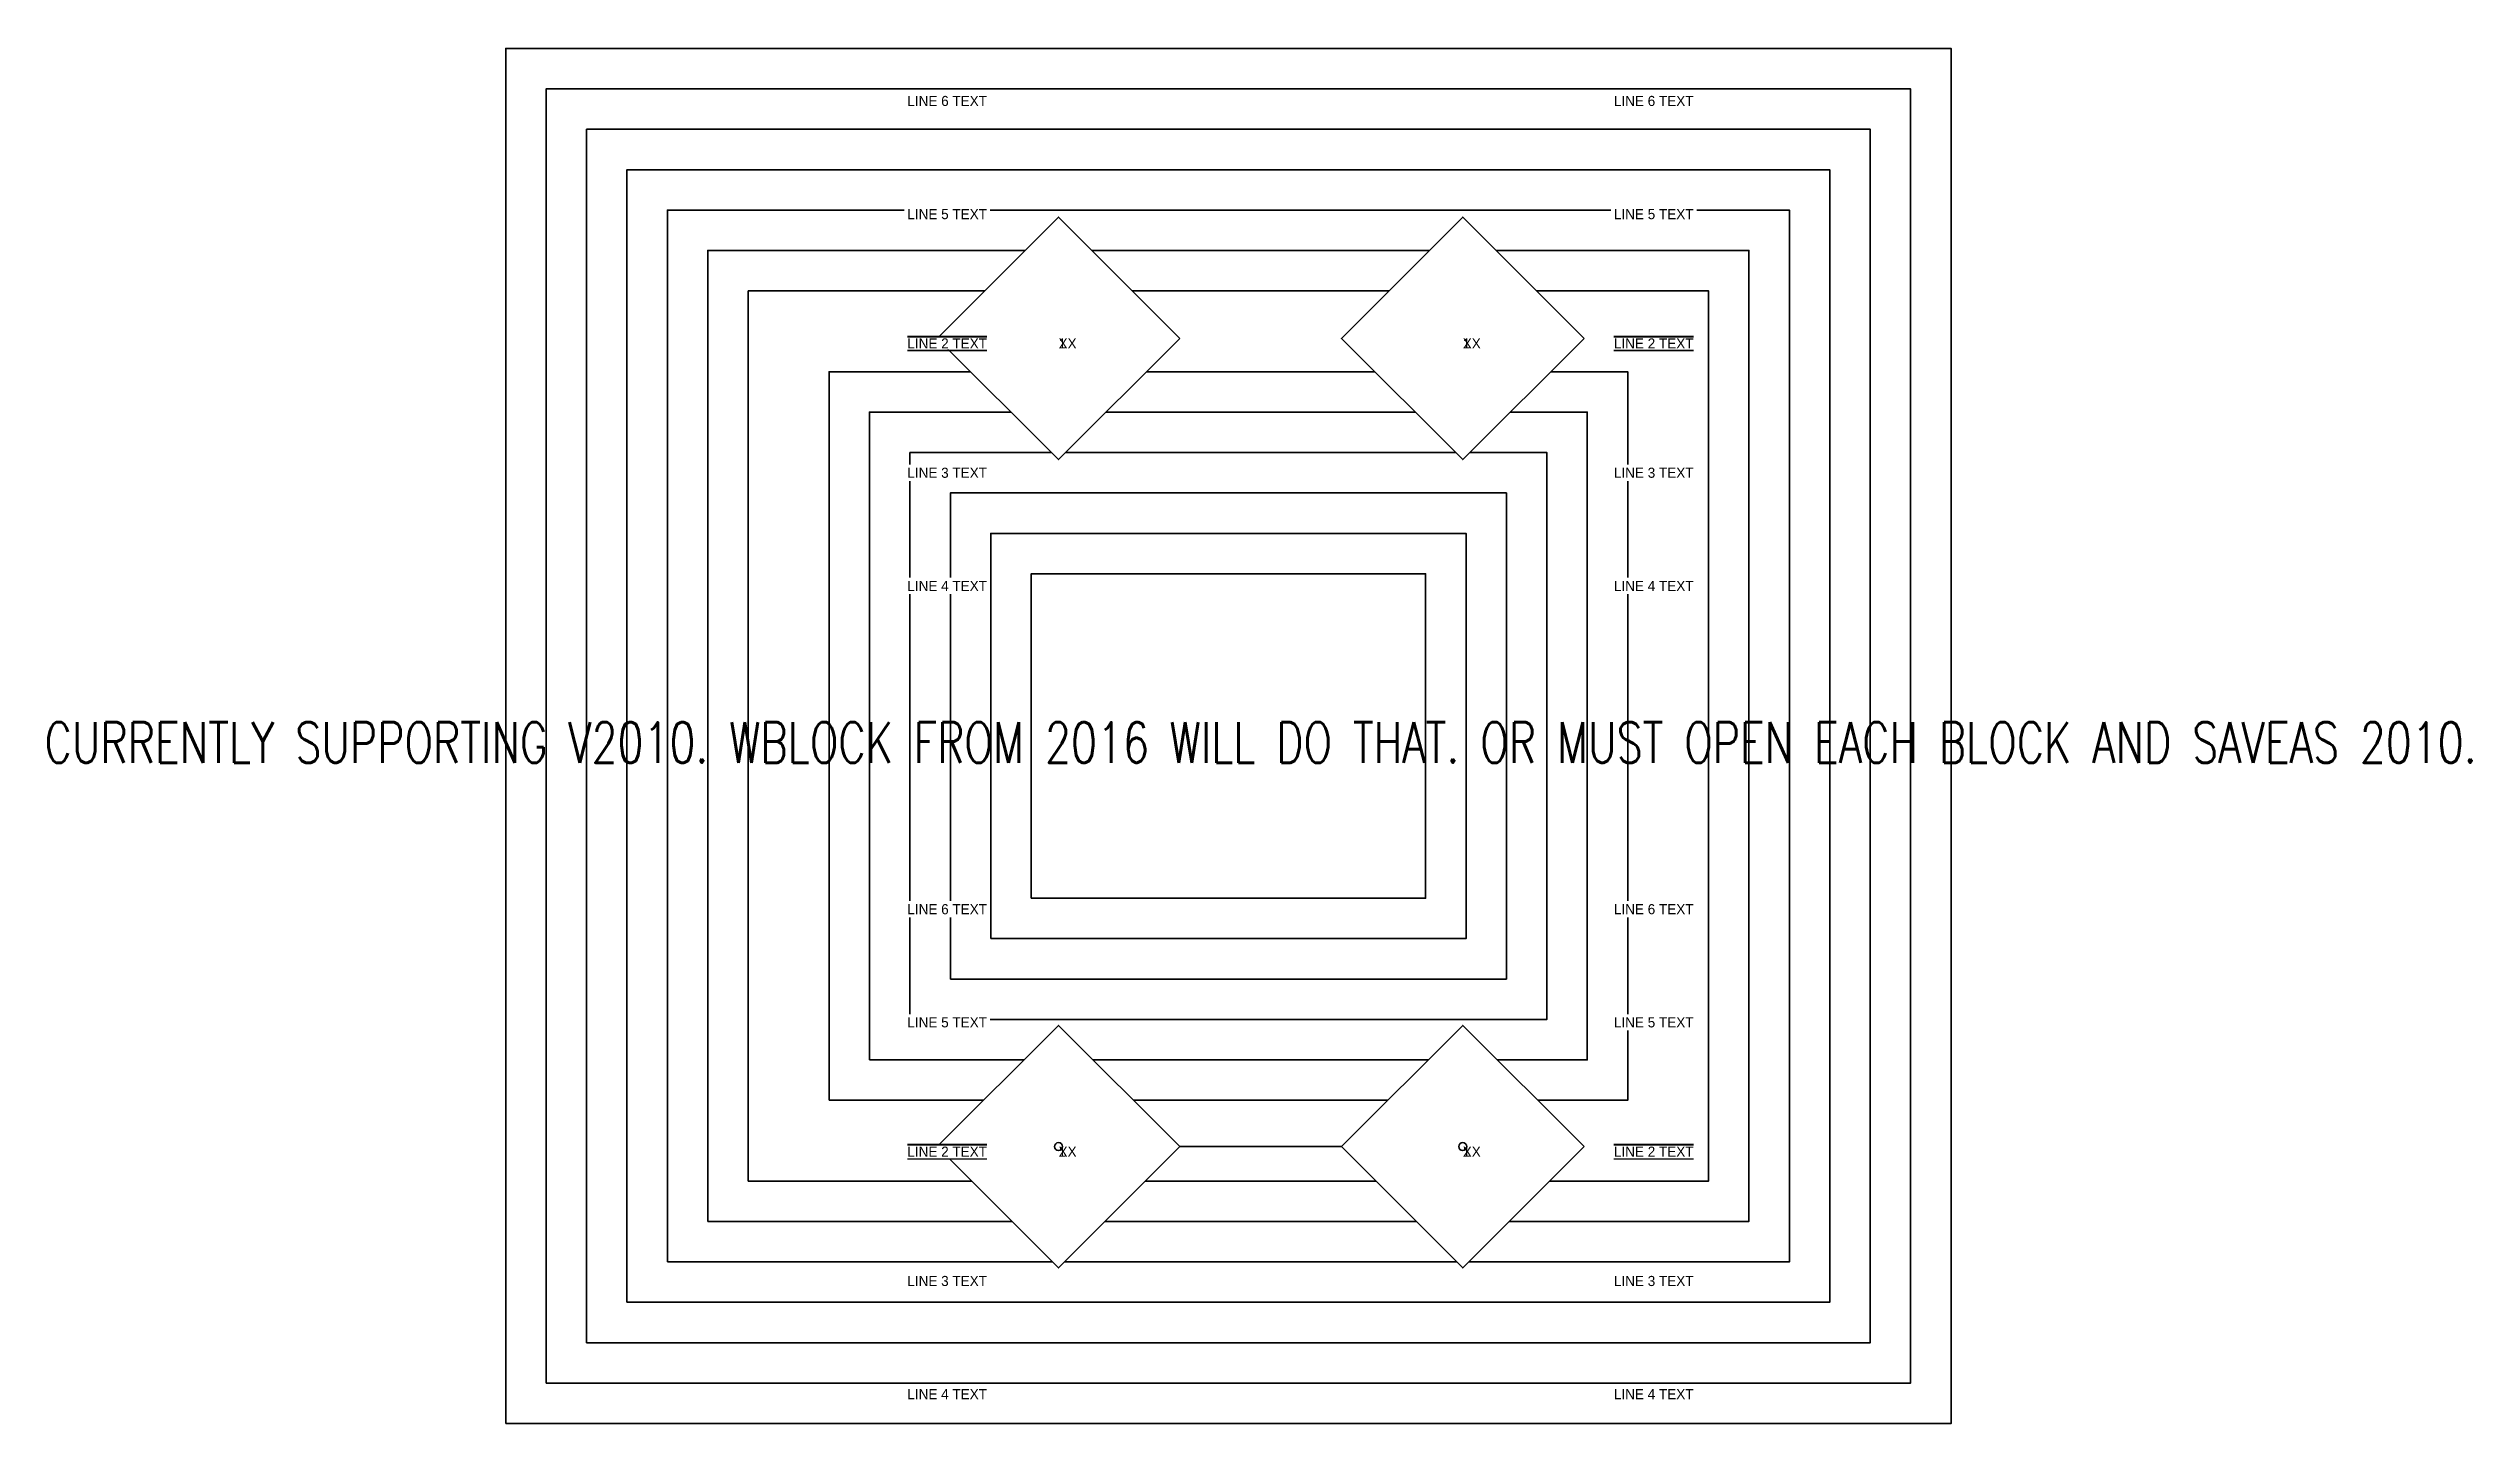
# Model space of a CAD drawing. Extents: x -300 to 300, y -69 to 272.
import ezdxf
from ezdxf.enums import TextEntityAlignment as Align

# ---------------------------------------------------------------- set-up
doc = ezdxf.new("R2018")
doc.units = 0
doc.header["$MEASUREMENT"] = 0
doc.layers.get('0').update_dxf_attribs({"lineweight": 35})
doc.layers.get('Defpoints').update_dxf_attribs({"lineweight": 35})
doc.styles.add('Romans', font='romans.shx')
doc.styles.add('Simplex', font='simplex.shx', dxfattribs={"width": 0.75})
doc.styles.get("Standard").update_dxf_attribs({"font": 'romans.shx', "width": 0.75})

# ---------------------------------------------------------------- blocks, each defined once
blk = doc.blocks.new('*U5')
blk.add_line((0, 0), (-0.5, 0))
at = {"lineweight": 30, "flags": 104}
blk.add_attdef('NOTETXT4', text='', height=1, dxfattribs=at).set_placement((-1.87, -3), align=Align.TOP_RIGHT)
at = {"layer": 'Defpoints', "lineweight": 30, "flags": 104}
blk.add_attdef('NOTETXT0', text='', height=1, dxfattribs=at).set_placement((-1.87, 1.6), align=Align.BOTTOM_RIGHT)
blk.add_wipeout([(-1.5, 0), (0, 1.5), (1.5, 0), (0, -1.5)])
at = {"flags": 128}
blk.add_lwpolyline([(1.5, 0), (0, 1.5), (-1.5, 0), (0, -1.5)], close=True, dxfattribs=at)
at = {"lineweight": 30, "flags": 104}
for tag, p in [('NOTETXT6', (-1.87, 3)), ('NOTETXT5', (-1.87, 1.6)), ('NOTETXT1', (-1.87, 0))]:
    blk.add_attdef(tag, text='', height=1, dxfattribs=at).set_placement(p, align=Align.BOTTOM_RIGHT)
at = {"style": 'Simplex'}
blk.add_attdef('NOTEGAP', text='', height=1, dxfattribs=at).set_placement((-1.4, 0.2), align=Align.RIGHT)
at = {"lineweight": 30, "flags": 104}
for tag, p in [('NOTETXT2', (-1.87, 0)), ('NOTETXT3', (-1.87, -1.6))]:
    blk.add_attdef(tag, text='', height=1, dxfattribs=at).set_placement(p, align=Align.TOP_RIGHT)
at = {"lineweight": 30}
for tag, flags in [('NOTENUM', 104), ('NOTEPHASE', 106)]:
    blk.add_attdef(tag, text='', height=1, dxfattribs=dict(at, flags=flags)).set_placement((0, 0), align=Align.MIDDLE_CENTER)
blk = doc.blocks.new('*U6')
blk.add_line((0, 0), (0.5, 0))
at = {"style": 'Simplex'}
blk.add_attdef('NOTEGAP', (1.7, 0.2), '', height=1, dxfattribs=at)
at = {"lineweight": 30, "flags": 104}
for tag, p in [('NOTETXT2', (1.87, 0)), ('NOTETXT4', (1.87, -3))]:
    blk.add_attdef(tag, text='', height=1, dxfattribs=at).set_placement(p, align=Align.TOP_LEFT)
blk.add_attdef('NOTETXT1', text='', height=1, dxfattribs=at).set_placement((1.87, 0), align=Align.BOTTOM_LEFT)
blk.add_wipeout([(-1.5, 0), (0, 1.5), (1.5, 0), (0, -1.5)])
at = {"flags": 128}
blk.add_lwpolyline([(1.5, 0), (0, 1.5), (-1.5, 0), (0, -1.5)], close=True, dxfattribs=at)
at = {"lineweight": 30, "flags": 104}
for tag, p in [('NOTETXT6', (1.87, 3)), ('NOTETXT5', (1.87, 1.6))]:
    blk.add_attdef(tag, text='', height=1, dxfattribs=at).set_placement(p, align=Align.BOTTOM_LEFT)
at = {"lineweight": 30}
for tag, flags in [('NOTEPHASE', 106), ('NOTENUM', 104)]:
    blk.add_attdef(tag, text='', height=1, dxfattribs=dict(at, flags=flags)).set_placement((0, 0), align=Align.MIDDLE_CENTER)
at = {"lineweight": 30, "flags": 104}
blk.add_attdef('NOTETXT3', text='', height=1, dxfattribs=at).set_placement((1.87, -1.6), align=Align.TOP_LEFT)
blk = doc.blocks.new('*U9')
blk.add_line((2.5, 0), (3, 0))
at = {"style": 'Simplex'}
blk.add_attdef('NOTEGAP', (4.2, 0.2), '', height=1, dxfattribs=at)
at = {"lineweight": 30, "flags": 104}
blk.add_attdef('NOTETXT4', text='', height=1, dxfattribs=at).set_placement((4.37, -3), align=Align.TOP_LEFT)
at = {"layer": 'Defpoints', "lineweight": 30, "flags": 104}
blk.add_attdef('NOTETXT0', text='', height=1, dxfattribs=at).set_placement((4.37, 1.6), align=Align.BOTTOM_LEFT)
blk.add_wipeout([(1, 0), (2.5, 1.5), (4, 0), (2.5, -1.5)])
blk.add_line((1, 0), (0, 0))
at = {"flags": 128}
blk.add_lwpolyline([(4, 0), (2.5, 1.5), (1, 0), (2.5, -1.5)], close=True, dxfattribs=at)
at = {"layer": 'Defpoints', "color": 253}
blk.add_circle((2.5, 0), 0.05, dxfattribs=at)
at = {"lineweight": 30, "flags": 104}
for tag, p in [('NOTETXT6', (4.37, 3)), ('NOTETXT5', (4.37, 1.6)), ('NOTETXT1', (4.37, 0))]:
    blk.add_attdef(tag, text='', height=1, dxfattribs=at).set_placement(p, align=Align.BOTTOM_LEFT)
for tag, p in [('NOTETXT2', (4.37, 0)), ('NOTETXT3', (4.37, -1.6))]:
    blk.add_attdef(tag, text='', height=1, dxfattribs=at).set_placement(p, align=Align.TOP_LEFT)
for tag in ['NOTENUM', 'NOTEPHASE']:
    blk.add_attdef(tag, text='', height=1, dxfattribs=at).set_placement((2.5, 0), align=Align.MIDDLE_CENTER)
blk = doc.blocks.new('*U11')
for p, q in [((-3, 0), (-2.5, 0)), ((0, 0), (-1, 0))]:
    blk.add_line(p, q)
at = {"lineweight": 30, "flags": 104}
blk.add_attdef('NOTETXT4', text='', height=1, dxfattribs=at).set_placement((-4.37, -3), align=Align.TOP_RIGHT)
at = {"layer": 'Defpoints', "lineweight": 30, "flags": 104}
blk.add_attdef('NOTETXT0', text='', height=1, dxfattribs=at).set_placement((-4.37, 1.6), align=Align.BOTTOM_RIGHT)
blk.add_wipeout([(-4, 0), (-2.5, 1.5), (-1, 0), (-2.5, -1.5)])
at = {"flags": 128}
blk.add_lwpolyline([(-4, 0), (-2.5, 1.5), (-1, 0), (-2.5, -1.5)], close=True, dxfattribs=at)
at = {"layer": 'Defpoints', "color": 253}
blk.add_circle((-2.5, 0), 0.05, dxfattribs=at)
at = {"lineweight": 30, "flags": 104}
for tag, p in [('NOTETXT6', (-4.37, 3)), ('NOTETXT5', (-4.37, 1.6)), ('NOTETXT1', (-4.37, 0))]:
    blk.add_attdef(tag, text='', height=1, dxfattribs=at).set_placement(p, align=Align.BOTTOM_RIGHT)
at = {"style": 'Simplex'}
blk.add_attdef('NOTEGAP', text='', height=1, dxfattribs=at).set_placement((-3.91, 0.2), align=Align.RIGHT)
at = {"lineweight": 30, "flags": 104}
for tag, p in [('NOTETXT2', (-4.37, 0)), ('NOTETXT3', (-4.37, -1.6))]:
    blk.add_attdef(tag, text='', height=1, dxfattribs=at).set_placement(p, align=Align.TOP_RIGHT)
for tag in ['NOTENUM', 'NOTEPHASE']:
    blk.add_attdef(tag, text='', height=1, dxfattribs=at).set_placement((-2.5, 0), align=Align.MIDDLE_CENTER)

msp = doc.modelspace()

# ---------------------------------------------------------------- linework, layer by layer
for points in [[(-186.77, -68.53), (170.81, -68.53), (170.81, 271.75), (-186.77, 271.75)], [(-176.77, -58.53), (160.81, -58.53), (160.81, 261.75), (-176.77, 261.75)], [(-166.77, -48.53), (150.81, -48.53), (150.81, 251.75), (-166.77, 251.75)], [(-156.77, -38.53), (140.81, -38.53), (140.81, 241.75), (-156.77, 241.75)], [(-146.77, -28.53), (130.81, -28.53), (130.81, 231.75), (-146.77, 231.75)], [(-136.77, -18.53), (120.81, -18.53), (120.81, 221.75), (-136.77, 221.75)], [(-126.77, -8.53), (110.81, -8.53), (110.81, 211.75), (-126.77, 211.75)], [(-106.77, 11.47), (90.81, 11.47), (90.81, 191.75), (-106.77, 191.75)], [(-96.77, 21.47), (80.81, 21.47), (80.81, 181.75), (-96.77, 181.75)], [(-86.77, 31.47), (70.81, 31.47), (70.81, 171.75), (-86.77, 171.75)], [(-76.77, 41.47), (60.81, 41.47), (60.81, 161.75), (-76.77, 161.75)], [(-66.77, 51.47), (50.81, 51.47), (50.81, 151.75), (-66.77, 151.75)], [(-56.77, 61.47), (40.81, 61.47), (40.81, 141.75), (-56.77, 141.75)]]:
    msp.add_lwpolyline(points, close=True)

# ---------------------------------------------------------------- texts
at = {"style": 'Romans', "width": 0.75}
msp.add_text('CURRENTLY SUPPORTING V2010. WBLOCK FROM 2016 WILL DO THAT. OR MUST OPEN EACH BLOCK AND SAVEAS 2010.', height=10, dxfattribs=at).set_placement((0, 100), align=Align.MIDDLE)

# ---------------------------------------------------------------- next in the draw order: block references
ref = msp.add_blockref('*U5', (-50, 200), dxfattribs=dict(xscale=20, yscale=20, zscale=20))
lines = msp.add_mtext('XX', dxfattribs={"insert": (-50, 200), "char_height": 2.5, "attachment_point": 1})
ref.add_attrib('NOTENUM', '', (-50, 200)).embed_mtext(lines)
lines = msp.add_mtext('1', dxfattribs={"insert": (-50, 200), "char_height": 2.5, "attachment_point": 1})
ref.add_attrib('NOTEPHASE', '', (-50, 200)).embed_mtext(lines)
ref.add_attrib('NOTEGAP', '%%u      ', dxfattribs={"height": 20, "style": 'Simplex'}).set_placement((-78, 204), align=Align.RIGHT)
lines = msp.add_mtext('{\\LLINE 1 TEXT}', dxfattribs={"insert": (-87.4, 200), "char_height": 2.5, "attachment_point": 1, "bg_fill": 3, "box_fill_scale": 1.1, "bg_fill_color": 256, "bg_fill_transparency": 0})
ref.add_attrib('NOTETXT1', '', (-87.4, 200)).embed_mtext(lines)
lines = msp.add_mtext('{\\OLINE 2 TEXT}', dxfattribs={"insert": (-87.4, 200), "char_height": 2.5, "attachment_point": 1, "bg_fill": 3, "box_fill_scale": 1.1, "bg_fill_color": 256, "bg_fill_transparency": 0})
ref.add_attrib('NOTETXT2', '', (-87.4, 200)).embed_mtext(lines)
lines = msp.add_mtext('LINE 3 TEXT', dxfattribs={"insert": (-87.4, 168), "char_height": 2.5, "attachment_point": 1, "bg_fill": 3, "box_fill_scale": 1.3, "bg_fill_color": 256, "bg_fill_transparency": 0})
ref.add_attrib('NOTETXT3', '', (-87.4, 168)).embed_mtext(lines)
lines = msp.add_mtext('LINE 4 TEXT', dxfattribs={"insert": (-87.4, 140), "char_height": 2.5, "attachment_point": 1, "bg_fill": 3, "box_fill_scale": 1.3, "bg_fill_color": 256, "bg_fill_transparency": 0})
ref.add_attrib('NOTETXT4', '', (-87.4, 140)).embed_mtext(lines)
lines = msp.add_mtext('LINE 5 TEXT', dxfattribs={"insert": (-87.4, 232), "char_height": 2.5, "attachment_point": 1, "bg_fill": 3, "box_fill_scale": 1.3, "bg_fill_color": 256, "bg_fill_transparency": 0})
ref.add_attrib('NOTETXT5', '', (-87.4, 232)).embed_mtext(lines)
lines = msp.add_mtext('LINE 6 TEXT', dxfattribs={"insert": (-87.4, 260), "char_height": 2.5, "attachment_point": 1, "bg_fill": 3, "box_fill_scale": 1.3, "bg_fill_color": 256, "bg_fill_transparency": 0})
ref.add_attrib('NOTETXT6', '', (-87.4, 260)).embed_mtext(lines)
ref = msp.add_blockref('*U6', (50, 200), dxfattribs=dict(xscale=20, yscale=20, zscale=20))
lines = msp.add_mtext('XX', dxfattribs={"insert": (50, 200), "char_height": 2.5, "attachment_point": 1})
ref.add_attrib('NOTENUM', '', (50, 200)).embed_mtext(lines)
lines = msp.add_mtext('1', dxfattribs={"insert": (50, 200), "char_height": 2.5, "attachment_point": 1})
ref.add_attrib('NOTEPHASE', '', (50, 200)).embed_mtext(lines)
ref.add_attrib('NOTEGAP', '%%u      ', (84, 204), dxfattribs={"height": 20, "style": 'Simplex'})
lines = msp.add_mtext('{\\LLINE 1 TEXT}', dxfattribs={"insert": (87.4, 200), "char_height": 2.5, "attachment_point": 1, "bg_fill": 3, "box_fill_scale": 1.1, "bg_fill_color": 256, "bg_fill_transparency": 0})
ref.add_attrib('NOTETXT1', '', (87.4, 200)).embed_mtext(lines)
lines = msp.add_mtext('{\\OLINE 2 TEXT}', dxfattribs={"insert": (87.4, 200), "char_height": 2.5, "attachment_point": 1, "bg_fill": 3, "box_fill_scale": 1.1, "bg_fill_color": 256, "bg_fill_transparency": 0})
ref.add_attrib('NOTETXT2', '', (87.4, 200)).embed_mtext(lines)
lines = msp.add_mtext('LINE 3 TEXT', dxfattribs={"insert": (87.4, 168), "char_height": 2.5, "attachment_point": 1, "bg_fill": 3, "box_fill_scale": 1.3, "bg_fill_color": 256, "bg_fill_transparency": 0})
ref.add_attrib('NOTETXT3', '', (87.4, 168)).embed_mtext(lines)
lines = msp.add_mtext('LINE 4 TEXT', dxfattribs={"insert": (87.4, 140), "char_height": 2.5, "attachment_point": 1, "bg_fill": 3, "box_fill_scale": 1.3, "bg_fill_color": 256, "bg_fill_transparency": 0})
ref.add_attrib('NOTETXT4', '', (87.4, 140)).embed_mtext(lines)
lines = msp.add_mtext('LINE 5 TEXT', dxfattribs={"insert": (87.4, 232), "char_height": 2.5, "attachment_point": 1, "bg_fill": 3, "box_fill_scale": 1.3, "bg_fill_color": 256, "bg_fill_transparency": 0})
ref.add_attrib('NOTETXT5', '', (87.4, 232)).embed_mtext(lines)
lines = msp.add_mtext('LINE 6 TEXT', dxfattribs={"insert": (87.4, 260), "char_height": 2.5, "attachment_point": 1, "bg_fill": 3, "box_fill_scale": 1.3, "bg_fill_color": 256, "bg_fill_transparency": 0})
ref.add_attrib('NOTETXT6', '', (87.4, 260)).embed_mtext(lines)
ref = msp.add_blockref('*U9', (0, 0), dxfattribs=dict(xscale=20, yscale=20, zscale=20))
lines = msp.add_mtext('XX', dxfattribs={"insert": (50, 0), "char_height": 2.5, "attachment_point": 1})
ref.add_attrib('NOTENUM', '', (50, 0)).embed_mtext(lines)
lines = msp.add_mtext('1', dxfattribs={"insert": (50, 0), "char_height": 2.5, "attachment_point": 1})
ref.add_attrib('NOTEPHASE', '', (50, 0)).embed_mtext(lines)
ref.add_attrib('NOTEGAP', '%%u    ', (84, 4), dxfattribs={"height": 20, "style": 'Simplex'})
lines = msp.add_mtext('{\\LLINE 1 TEXT}', dxfattribs={"insert": (87.4, 0), "char_height": 2.5, "attachment_point": 1, "bg_fill": 3, "box_fill_scale": 1.15, "bg_fill_color": 256, "bg_fill_transparency": 0})
ref.add_attrib('NOTETXT1', '', (87.4, 0)).embed_mtext(lines)
lines = msp.add_mtext('{\\OLINE 2 TEXT}', dxfattribs={"insert": (87.4, 0), "char_height": 2.5, "attachment_point": 1, "bg_fill": 3, "box_fill_scale": 1.15, "bg_fill_color": 256, "bg_fill_transparency": 0})
ref.add_attrib('NOTETXT2', '', (87.4, 0)).embed_mtext(lines)
lines = msp.add_mtext('LINE 3 TEXT', dxfattribs={"insert": (87.4, -32), "char_height": 2.5, "attachment_point": 1, "bg_fill": 3, "box_fill_scale": 1.3, "bg_fill_color": 256, "bg_fill_transparency": 0})
ref.add_attrib('NOTETXT3', '', (87.4, -32)).embed_mtext(lines)
lines = msp.add_mtext('LINE 4 TEXT', dxfattribs={"insert": (87.4, -60), "char_height": 2.5, "attachment_point": 1, "bg_fill": 3, "box_fill_scale": 1.3, "bg_fill_color": 256, "bg_fill_transparency": 0})
ref.add_attrib('NOTETXT4', '', (87.4, -60)).embed_mtext(lines)
lines = msp.add_mtext('LINE 5 TEXT', dxfattribs={"insert": (87.4, 32), "char_height": 2.5, "attachment_point": 1, "bg_fill": 3, "box_fill_scale": 1.3, "bg_fill_color": 256, "bg_fill_transparency": 0})
ref.add_attrib('NOTETXT5', '', (87.4, 32)).embed_mtext(lines)
lines = msp.add_mtext('LINE 6 TEXT', dxfattribs={"insert": (87.4, 60), "char_height": 2.5, "attachment_point": 1, "bg_fill": 3, "box_fill_scale": 1.3, "bg_fill_color": 256, "bg_fill_transparency": 0})
ref.add_attrib('NOTETXT6', '', (87.4, 60)).embed_mtext(lines)

# ---------------------------------------------------------------- next in the draw order: block references
ref = msp.add_blockref('*U11', (0, 0), dxfattribs=dict(xscale=20, yscale=20, zscale=20))
lines = msp.add_mtext('XX', dxfattribs={"insert": (-50, 0), "char_height": 2.5, "attachment_point": 1})
ref.add_attrib('NOTENUM', '', (-50, 0)).embed_mtext(lines)
lines = msp.add_mtext('1', dxfattribs={"insert": (-50, 0), "char_height": 2.5, "attachment_point": 1})
ref.add_attrib('NOTEPHASE', '', (-50, 0)).embed_mtext(lines)
ref.add_attrib('NOTEGAP', '%%u ', dxfattribs={"height": 20, "style": 'Simplex'}).set_placement((-78.2, 4), align=Align.RIGHT)
lines = msp.add_mtext('\\L{\\LLINE 1 TEXT}', dxfattribs={"insert": (-87.4, 0), "char_height": 2.5, "attachment_point": 1, "bg_fill": 3, "box_fill_scale": 1.15, "bg_fill_color": 256, "bg_fill_transparency": 0})
ref.add_attrib('NOTETXT1', '', (-87.4, 0)).embed_mtext(lines)
lines = msp.add_mtext('\\O{\\OLINE 2 TEXT}', dxfattribs={"insert": (-87.4, 0), "char_height": 2.5, "attachment_point": 1, "bg_fill": 3, "box_fill_scale": 1.15, "bg_fill_color": 256, "bg_fill_transparency": 0})
ref.add_attrib('NOTETXT2', '', (-87.4, 0)).embed_mtext(lines)
lines = msp.add_mtext('LINE 3 TEXT', dxfattribs={"insert": (-87.4, -32), "char_height": 2.5, "attachment_point": 1, "bg_fill": 3, "box_fill_scale": 1.3, "bg_fill_color": 256, "bg_fill_transparency": 0})
ref.add_attrib('NOTETXT3', '', (-87.4, -32)).embed_mtext(lines)
lines = msp.add_mtext('LINE 4 TEXT', dxfattribs={"insert": (-87.4, -60), "char_height": 2.5, "attachment_point": 1, "bg_fill": 3, "box_fill_scale": 1.3, "bg_fill_color": 256, "bg_fill_transparency": 0})
ref.add_attrib('NOTETXT4', '', (-87.4, -60)).embed_mtext(lines)
lines = msp.add_mtext('LINE 5 TEXT', dxfattribs={"insert": (-87.4, 32), "char_height": 2.5, "attachment_point": 1, "bg_fill": 3, "box_fill_scale": 1.3, "bg_fill_color": 256, "bg_fill_transparency": 0})
ref.add_attrib('NOTETXT5', '', (-87.4, 32)).embed_mtext(lines)
lines = msp.add_mtext('LINE 6 TEXT', dxfattribs={"insert": (-87.4, 60), "char_height": 2.5, "attachment_point": 1, "bg_fill": 3, "box_fill_scale": 1.3, "bg_fill_color": 256, "bg_fill_transparency": 0})
ref.add_attrib('NOTETXT6', '', (-87.4, 60)).embed_mtext(lines)

doc.saveas('drawing.dxf')
